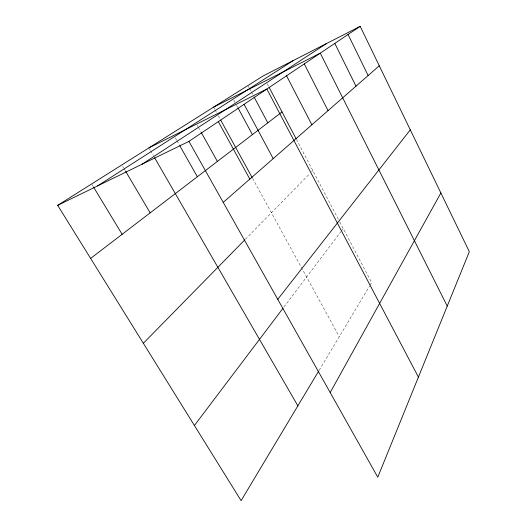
<?xml version="1.0" encoding="UTF-8"?>
<svg xmlns="http://www.w3.org/2000/svg" width="527" height="527" viewBox="0 0 527 527"><rect width="100%" height="100%" fill="white"/><g stroke="black" fill="none" stroke-linecap="round" stroke-linejoin="round"><path stroke-width="0.4" stroke-dasharray="2.63 1.98" d="M319.145 370.31L369.559 286.108M369.974 285.41L371.64 282.637L339.098 220.655M283.954 306.997L340.791 231.788M341.279 231.142L343.242 228.547M245.411 239.245L309.481 173.936M311.688 171.683L312.794 170.557M92.08 184.634L93.351 186.736M122.705 166.315L123.542 167.724M123.957 168.429L125.202 170.544M149.319 148.581L150.129 149.984M150.538 150.689L153.383 155.617M175.366 137.916L176.565 140.037M176.967 140.742L179.364 144.978M197.197 125.149L197.987 126.572M198.383 127.284L200.761 131.546M213.988 107.857L214.779 109.293M215.174 110.011L216.749 112.89M218.323 115.769L220.293 119.365M252.558 178.304L339.269 336.694M233.823 100.163L234.983 102.317M236.537 105.189L237.697 107.343M248.336 86.217L249.1 87.653M249.482 88.371L251.004 91.243M251.386 91.955L252.914 94.827M267.275 83.865L268.408 86.026M296.424 139.385L338.716 219.937"/><path stroke-width="0.79" d="M330.185 392.556L440.882 192.968M318.723 371.001L241.096 500.65L57.674 205.346L263.118 75.947L360.178 26.35L469.326 251.702L377.78 477.198L188.929 141.374L360.178 26.35M194.417 425.493L282.979 308.295M277.755 299.329L410.289 129.813M143.351 343.281L244.838 239.831M223.231 202.368L379.282 65.789M90.631 258.408L282.024 111.955M142.079 164.207L326.509 43.55M97.594 185.886L293.552 60.394M213.593 107.133L320.264 53.161L447.245 306.101M148.91 147.876L266.853 89.037L418.412 377.115M57.674 205.346L188.929 141.374M93.773 187.434L122.119 234.311M125.617 171.249L150.169 212.849M154.602 157.725L297.867 405.843M179.766 145.683L197.355 176.743M201.156 132.257L217.381 161.42M220.688 120.09L252.163 177.586M218.316 121.632L249.831 179.081M238.085 108.061L252.407 134.616M244.08 104.326L273.21 158.62M254.06 96.981L267.808 122.831M269.165 87.469L296.049 138.667M286.556 75.802L311.885 124.774M304.263 63.905L328.051 110.624M334.797 43.398L355.988 86.171M348.044 34.499L368.142 75.539"/></g></svg>
